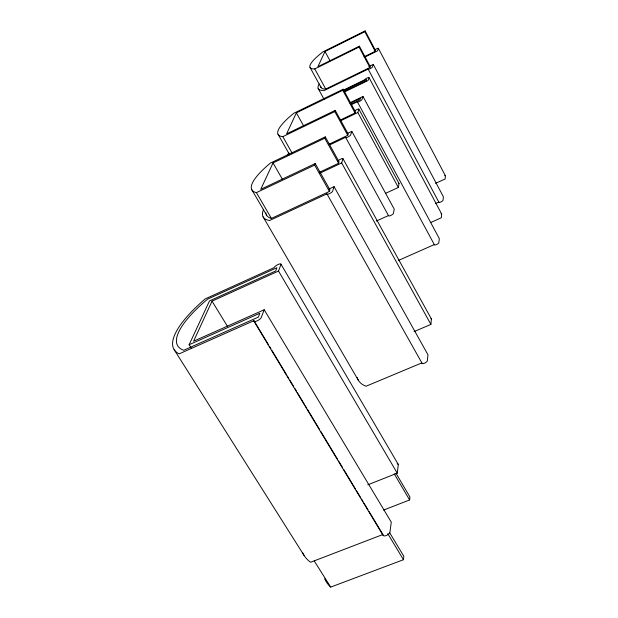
<?xml version="1.0" encoding="UTF-8"?>
<svg xmlns="http://www.w3.org/2000/svg" width="618" height="618" viewBox="0 0 618 618"><rect width="100%" height="100%" fill="white"/><g stroke="black" fill="none" stroke-linecap="round" stroke-linejoin="round"><path stroke-width="0.93" d="M414.091 331.58L430.908 324.419L431.364 318.903L342.967 158.672A3.036 0.749 -29 0 0 340.773 159.073A3.036 0.749 -29 0 0 337.946 160.958M324.628 578.734A96.47 48.652 -32.2 0 0 330.7 587.1L403.461 559.715L403.817 556.277L389.672 532.731M383.562 510.074L409.61 499.947L409.912 496.957L396.022 473.326M367.741 484.844L397.258 473.156L398.27 464.86A3.739 1.723 -31.3 0 0 397.644 463.84M385.369 193.434L398.355 187.47L399.035 183.515L358.865 109.116A2.711 0.595 -28.6 0 0 356.957 109.533A2.711 0.595 -28.6 0 0 354.438 111.132M328.83 189.1L334.075 186.651L332.615 191.225A3.244 0.857 -29.2 0 1 329.402 193.697A3.244 0.857 -29.2 0 1 326.937 193.859L269.61 220.502A78.44 20.046 -29.1 0 1 263.647 209.293M430.908 324.419L341.677 162.959L342.967 158.672M347.486 133.388L351.812 131.325L350.661 134.925A2.881 0.672 -28.8 0 1 347.834 137.041A2.881 0.672 -28.8 0 1 345.601 137.327L329.997 144.751M398.355 187.47L357.837 112.53L358.865 109.116M350.089 102.688L362.99 96.462L361.87 99.745A2.65 0.572 -28.5 0 1 359.128 101.545A2.65 0.572 -28.5 0 1 357.351 101.761L351.333 104.658M368.961 66.497L373.272 64.396L372.438 66.976A2.441 0.487 -28.4 0 1 370.074 68.683A2.441 0.487 -28.4 0 1 368.143 69.077L324.52 90.375A59.537 11.472 -28.4 0 1 319.29 83.909M266.265 214.361A78.115 19.977 -29.1 0 0 271.402 218.417L329.409 191.441L329.935 189.834L315.226 163.569L260.726 189.34L273.04 162.92L324.759 138.223L325.277 136.864L339.089 161.839L338.625 163.26L319.406 172.298M328.776 144.342L347.756 135.311L348.173 134.044L335.234 110.383L286.597 133.851L296.377 112.87L342.789 90.305L343.199 89.224L355.435 111.827L355.064 112.963L340.495 119.954M320.649 86.141A59.282 11.425 -28.3 0 0 325.763 89.062L369.919 67.501L370.221 66.59L359.39 46.188L317.915 66.69L324.998 51.487L364.844 31.688L365.138 30.9L375.474 50.506L375.203 51.34L363.971 56.856M264.21 309.765L261.09 317.915A4.341 1.375 -31.1 0 1 256.478 321.144A4.341 1.375 -31.1 0 1 253.967 320.665L179.189 353.836A103.886 31.541 -30.8 0 1 205.207 298.896L274.091 267.648A3.963 1.159 -30.4 0 1 278.115 264.489A3.963 1.159 -30.4 0 1 280.927 264.543L278.517 271.063L212.044 301.136L193.588 341.198L264.21 309.765L391.271 522.171L389.904 532.422A4.079 2.032 -32.7 0 1 385.987 535.636A4.079 2.032 -32.7 0 1 382.913 534.84M271.402 218.417L256.416 192.615L314.655 165.099L315.226 163.569M292.221 153.287L282.828 136.648L334.786 111.588L335.234 110.383M325.763 89.062L314.771 68.93L359.066 47.045L359.39 46.188M189.123 344.728L209.479 300.943L275.682 270.978L276.903 267.718L207.725 299.073A91.68 27.748 -30.9 0 0 183.708 350.251L258.401 317.096L259.823 313.287L189.123 344.728L191.132 347.934M365.138 30.9L322.781 51.951A59.598 10.498 -28.4 0 0 314.771 68.93M364.628 57.18L377.629 50.8L378.363 48.312A2.325 0.433 -28.3 0 0 376.918 48.667A2.325 0.433 -28.3 0 0 374.825 49.888M343.199 89.224L293.882 113.21A70.027 14.569 -28.7 0 0 282.828 136.648M343.036 90.328L364.581 79.853A2.511 0.51 -28.4 0 1 367.015 78.084A2.511 0.51 -28.4 0 1 369 77.698L368.112 80.471L344.883 91.758M343.237 90.807L366.567 79.467L366.119 80.858L343.801 91.696M350.097 103.322L360.425 98.339L359.931 99.869L350.491 104.419M340.642 120.78L357.837 112.53M325.277 136.864L270.344 163.106A78.664 18.416 -29.1 0 0 256.416 192.615M320.109 173.094L341.677 162.959M435.566 183.345L445.122 178.988L445.377 175.721L378.363 48.312M376.246 221.089L388.452 215.551A2.82 0.842 -28.7 0 0 390.746 215.466A2.82 0.842 -28.7 0 0 393.442 213.287L394.23 209.139L351.812 131.325M435.35 203.639L438.842 202.063A2.356 0.726 -27.9 0 0 440.858 201.962A2.356 0.726 -27.9 0 0 443.052 200.162L443.384 196.787L373.272 64.396M430.8 222.488L441.329 217.768L441.685 214.16A2.418 0.765 -28 0 0 440.989 213.813M398.602 260.379L434.354 244.55A2.549 0.85 -28.2 0 0 436.231 244.666A2.549 0.85 -28.2 0 0 438.811 242.828L439.298 238.571L362.99 96.462M334.075 186.651L427.942 354.755L427.378 360.588A3.09 1.259 -29.3 0 1 424.466 363.214A3.09 1.259 -29.3 0 1 421.855 362.897L366.026 386.235A74.863 29.533 -29.2 0 1 357.15 377.482M174.168 349.664L304.126 555.52M314.245 560.951L330.7 587.1M212.044 301.136L227.648 326.652M253.967 320.665L268.405 344.605M269.402 346.258L270.893 348.737M271.889 350.383L286.327 374.33M287.324 375.983L288.815 378.455M289.811 380.109L293.797 386.714M294.794 388.367L296.285 390.839M297.281 392.492L304.249 404.056M305.246 405.702L306.744 408.181M307.741 409.834L319.684 429.649M320.68 431.302L337.613 459.375M338.61 461.02L342.588 467.625M343.585 469.278L355.535 489.093M356.532 490.746L360.51 497.351M361.507 499.004L363.005 501.476M364.002 503.129L367.98 509.734M368.977 511.387L382.921 534.508L310.615 562.249A97.737 46.852 -32.1 0 1 302.673 552.847M253.944 321.236L383.036 535.273M387.787 533.658L403.461 559.715M394.214 473.79L409.61 499.947M278.517 271.063L397.258 473.156M280.943 264.125L398.185 464.288M251.843 189.772L266.644 215.211M263.075 216.81L358.432 380.387M273.04 162.92L282.411 179.305M278.038 134.268L289.633 154.755M314.655 165.099L329.409 191.441M326.937 193.859L421.855 362.897M296.377 112.87L303.739 126.08M324.759 138.223L338.625 163.26M334.786 111.588L347.756 135.311M310.027 67.385L321.005 87.455M345.601 137.327L388.452 215.551M318.2 88.575L324.195 99.529M324.998 51.487L330.012 60.749M342.789 90.305L355.064 112.963M357.351 101.761L434.384 244.743M368.143 69.077L438.873 202.24M368.992 77.567L441.646 213.975M359.066 47.045L369.919 67.501M364.844 31.688L375.203 51.34M397.111 463.747A3.739 1.723 -31.3 0 1 397.482 463.794M431.009 318.656A2.897 1.105 -28.9 0 1 431.364 318.903M266.034 213.426A78.115 19.977 -29.1 0 1 265.979 212.932M444.705 175.636A2.24 0.657 -27.8 0 1 445.377 175.721M398.301 183.407A2.657 0.749 -28.5 0 1 399.035 183.515M287.687 155.373A69.88 15.89 -28.7 0 1 288.807 152.546"/></g></svg>
